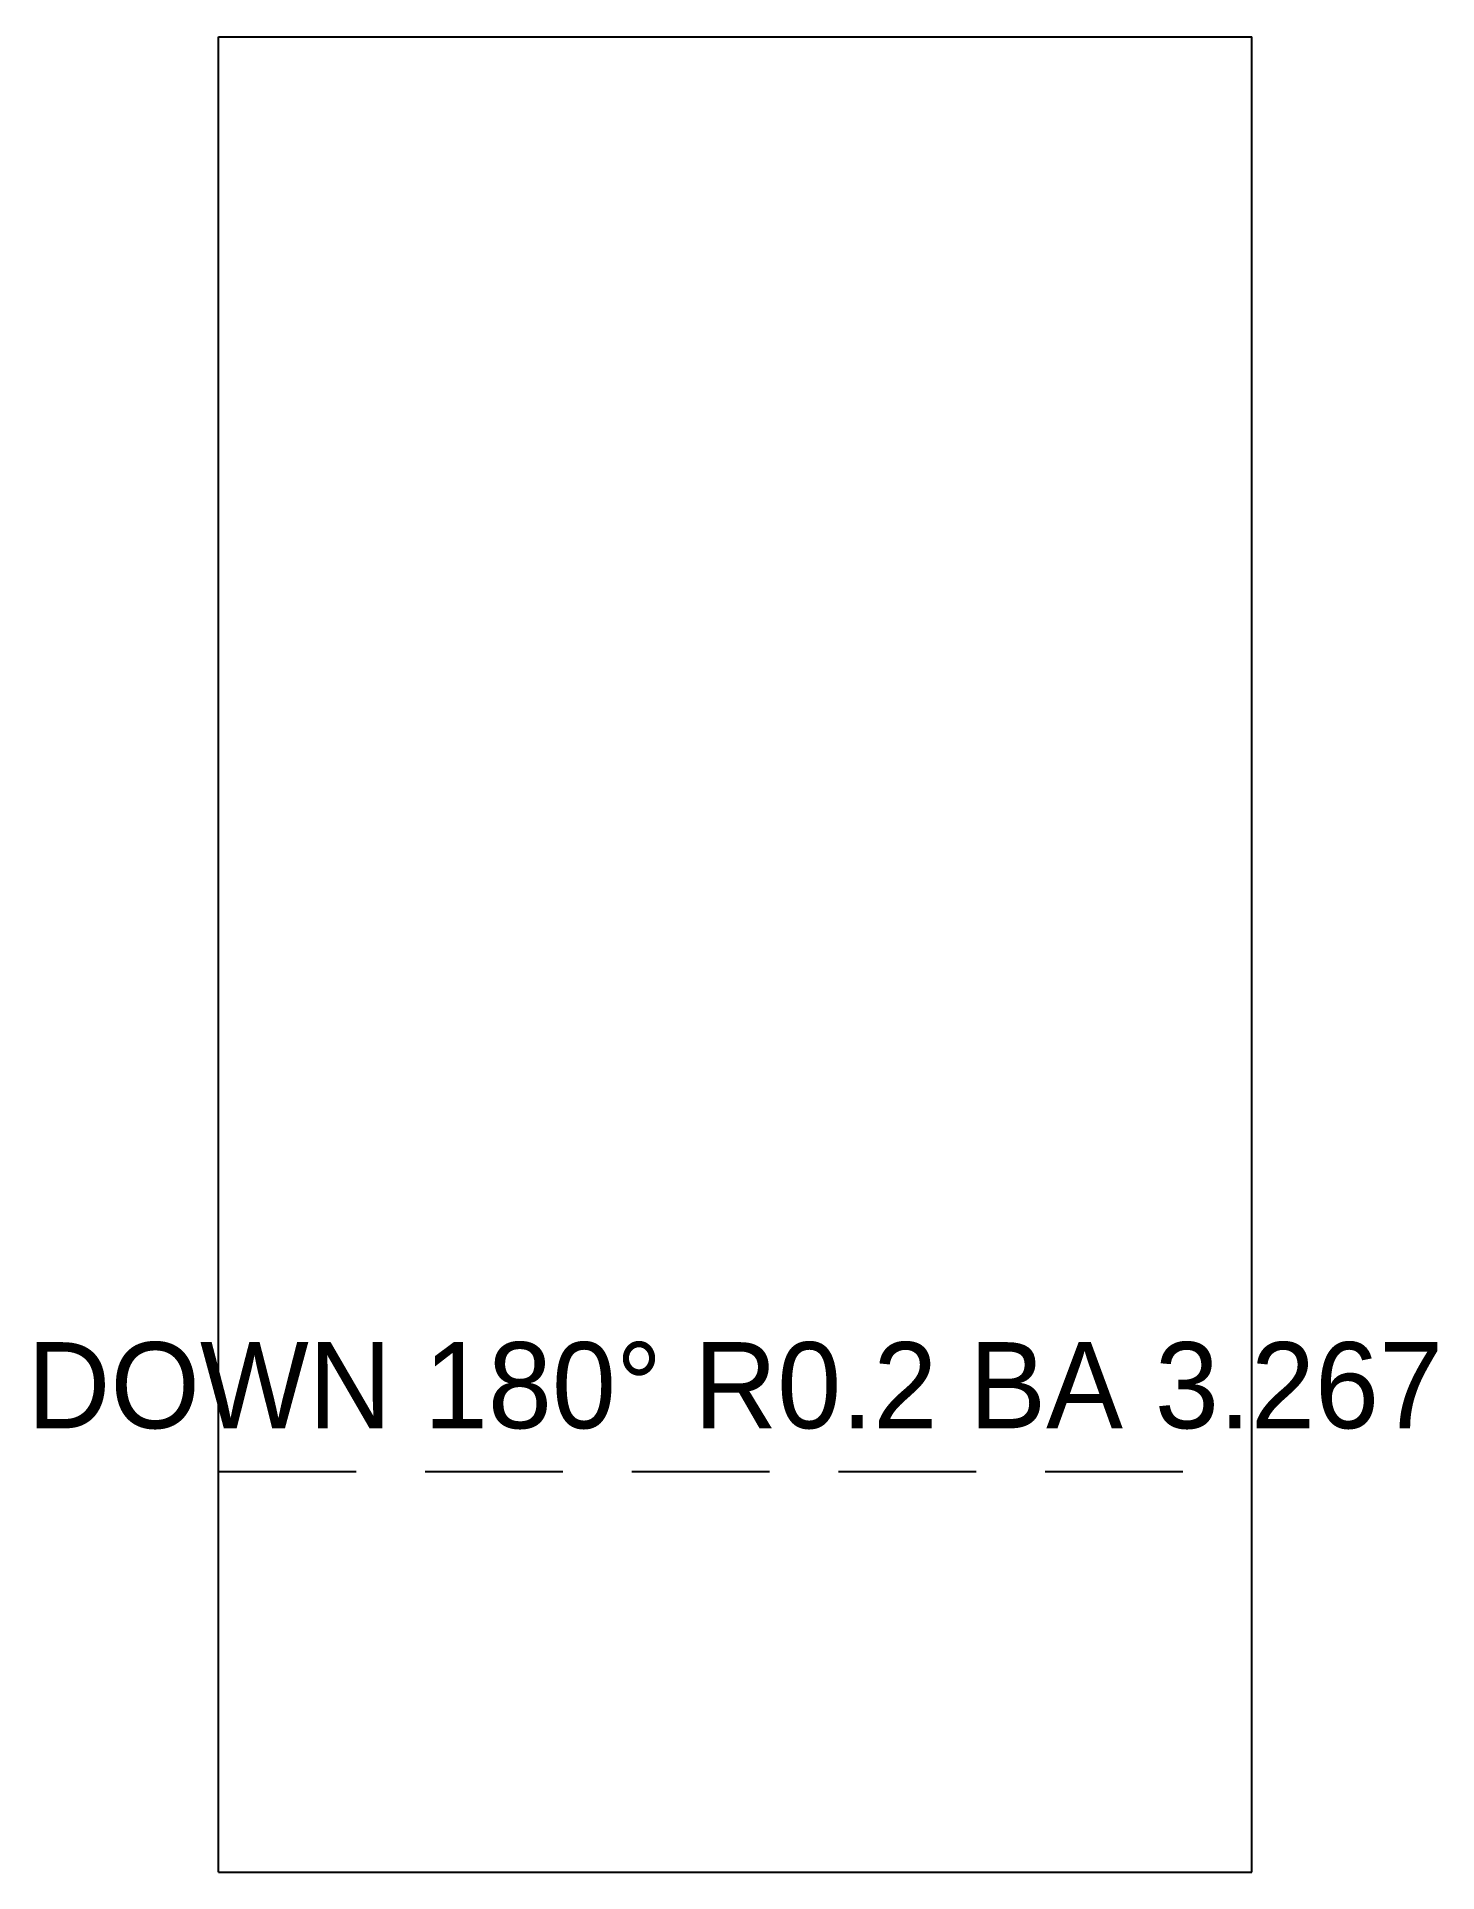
# Model space of a CAD drawing. Extents: x -5.3 to 35.4, y 0 to 53.3.
import ezdxf
from ezdxf.enums import TextEntityAlignment as Align

# ---------------------------------------------------------------- set-up
doc = ezdxf.new("R2010")
doc.units = 0
doc.linetypes.add('DASHED', pattern=[6, 4, -2])
for name, color, linetype in [('BEND_DOWN', 1, 'DASHED'), ('NOTES', 2, 'CONTINUOUS'), ('OUTLINE', 7, 'CONTINUOUS')]:
    doc.layers.add(name, color=color, linetype=linetype)

msp = doc.modelspace()

# ---------------------------------------------------------------- linework, layer by layer
at = {"layer": 'BEND_DOWN'}
msp.add_line((0, 11.634), (30, 11.634), dxfattribs=at)
at = {"layer": 'OUTLINE'}
for p, q in [((0, 0), (0, 53.267)), ((0, 53.267), (30, 53.267)), ((30, 0), (30, 53.267)), ((0, 0), (30, 0))]:
    msp.add_line(p, q, dxfattribs=at)

# ---------------------------------------------------------------- texts
at = {"layer": 'NOTES'}
msp.add_text('DOWN 180%%d R0.2 BA 3.267', height=2.5, dxfattribs=at).set_placement((15, 14.134), align=Align.MIDDLE_CENTER)

doc.saveas('drawing.dxf')
